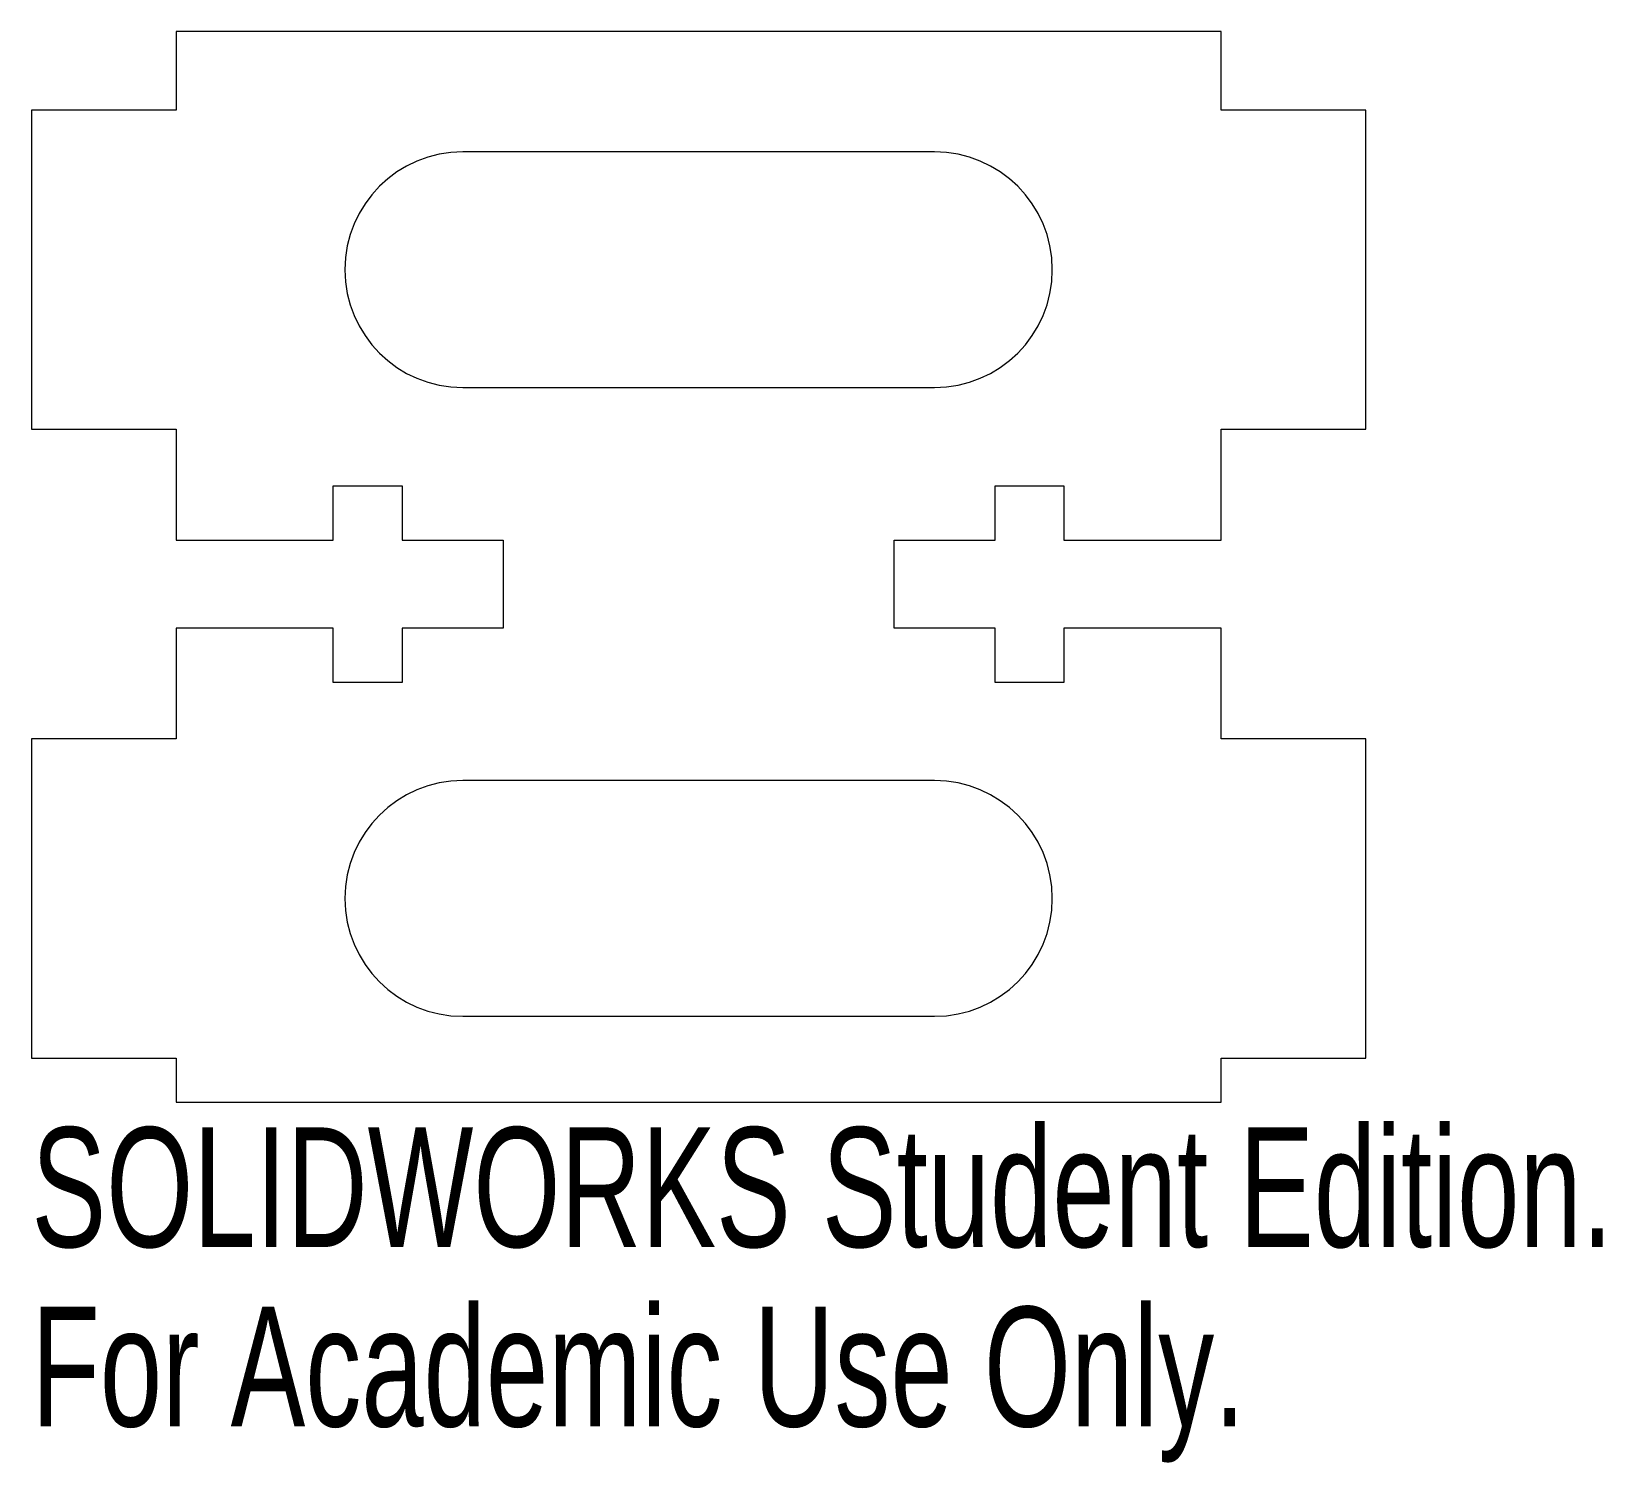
# Model space of a CAD drawing. Header units: inches. Extents: x -1.06 to 1.44, y -1.4 to 0.88.
import ezdxf

# ---------------------------------------------------------------- set-up
doc = ezdxf.new("R2010")
doc.units = ezdxf.units.IN
doc.header["$MEASUREMENT"] = 0
doc.styles.add('SLDTEXTSTYLE0', font='TXT', dxfattribs={"width": 0.7})

msp = doc.modelspace()

# ---------------------------------------------------------------- linework, layer by layer
at = {"color": 7, "linetype": 'Continuous', "lineweight": 15}
for p, q in [((-0.8309, 0.8789), (-0.8309, 0.7539)), ((0.8309, 0.8789), (-0.8309, 0.8789)), ((0.8309, 0.7539), (0.8309, 0.8789)), ((-0.8309, 0.7539), (-1.0609, 0.7539)), ((-1.0609, 0.7539), (-1.0609, 0.2461)), ((1.0609, 0.7539), (0.8309, 0.7539)), ((1.0609, 0.2461), (1.0609, 0.7539)), ((0.375, 0.6875), (-0.375, 0.6875)), ((-0.375, 0.3125), (0.375, 0.3125)), ((-1.0609, 0.2461), (-0.8309, 0.2461)), ((-0.8309, 0.2461), (-0.8309, 0.07)), ((0.8309, 0.07), (0.8309, 0.2461)), ((0.8309, 0.2461), (1.0609, 0.2461)), ((-0.5809, 0.07), (-0.5809, 0.1562)), ((-0.5809, 0.1562), (-0.4716, 0.1562)), ((-0.4716, 0.1562), (-0.4716, 0.07)), ((0.4716, 0.07), (0.4716, 0.1562)), ((0.4716, 0.1562), (0.5809, 0.1562)), ((0.5809, 0.1562), (0.5809, 0.07)), ((-0.8309, 0.07), (-0.5809, 0.07)), ((-0.4716, 0.07), (-0.3109, 0.07)), ((-0.3109, 0.07), (-0.3109, -0.07)), ((0.3109, -0.07), (0.3109, 0.07)), ((0.3109, 0.07), (0.4716, 0.07)), ((0.5809, 0.07), (0.8309, 0.07)), ((-0.5809, -0.07), (-0.8309, -0.07)), ((-0.8309, -0.07), (-0.8309, -0.2461)), ((-0.5809, -0.1563), (-0.5809, -0.07)), ((-0.3109, -0.07), (-0.4716, -0.07)), ((-0.4716, -0.07), (-0.4716, -0.1563)), ((0.4716, -0.07), (0.3109, -0.07)), ((0.4716, -0.1563), (0.4716, -0.07)), ((0.8309, -0.07), (0.5809, -0.07)), ((0.5809, -0.07), (0.5809, -0.1563)), ((0.8309, -0.2461), (0.8309, -0.07)), ((-0.4716, -0.1563), (-0.5809, -0.1563)), ((0.5809, -0.1563), (0.4716, -0.1563)), ((-0.8309, -0.2461), (-1.0609, -0.2461)), ((-1.0609, -0.2461), (-1.0609, -0.7539)), ((1.0609, -0.2461), (0.8309, -0.2461)), ((1.0609, -0.7539), (1.0609, -0.2461)), ((0.375, -0.3125), (-0.375, -0.3125)), ((-0.375, -0.6875), (0.375, -0.6875)), ((-1.0609, -0.7539), (-0.8309, -0.7539)), ((-0.8309, -0.7539), (-0.8309, -0.8239)), ((0.8309, -0.8239), (0.8309, -0.7539)), ((0.8309, -0.7539), (1.0609, -0.7539)), ((-0.8309, -0.8239), (0.8309, -0.8239))]:
    msp.add_line(p, q, dxfattribs=at)
for centre, start, end in [((-0.375, 0.5), 90, 270), ((0.375, 0.5), 270, 90), ((-0.375, -0.5), 90, 270), ((0.375, -0.5), 270, 90)]:
    msp.add_arc(centre, 0.1875, start, end, dxfattribs=at)

# ---------------------------------------------------------------- texts
at = {"color": 7, "linetype": 'Continuous', "char_height": 0.1903, "attachment_point": 1, "style": 'SLDTEXTSTYLE0'}
for s, insert in [('SOLIDWORKS Student Edition.', (-1.0609, -0.8641)), ('For Academic Use Only.', (-1.0609, -1.1495))]:
    msp.add_mtext(s, dxfattribs=dict(at, insert=insert))

doc.saveas('drawing.dxf')
